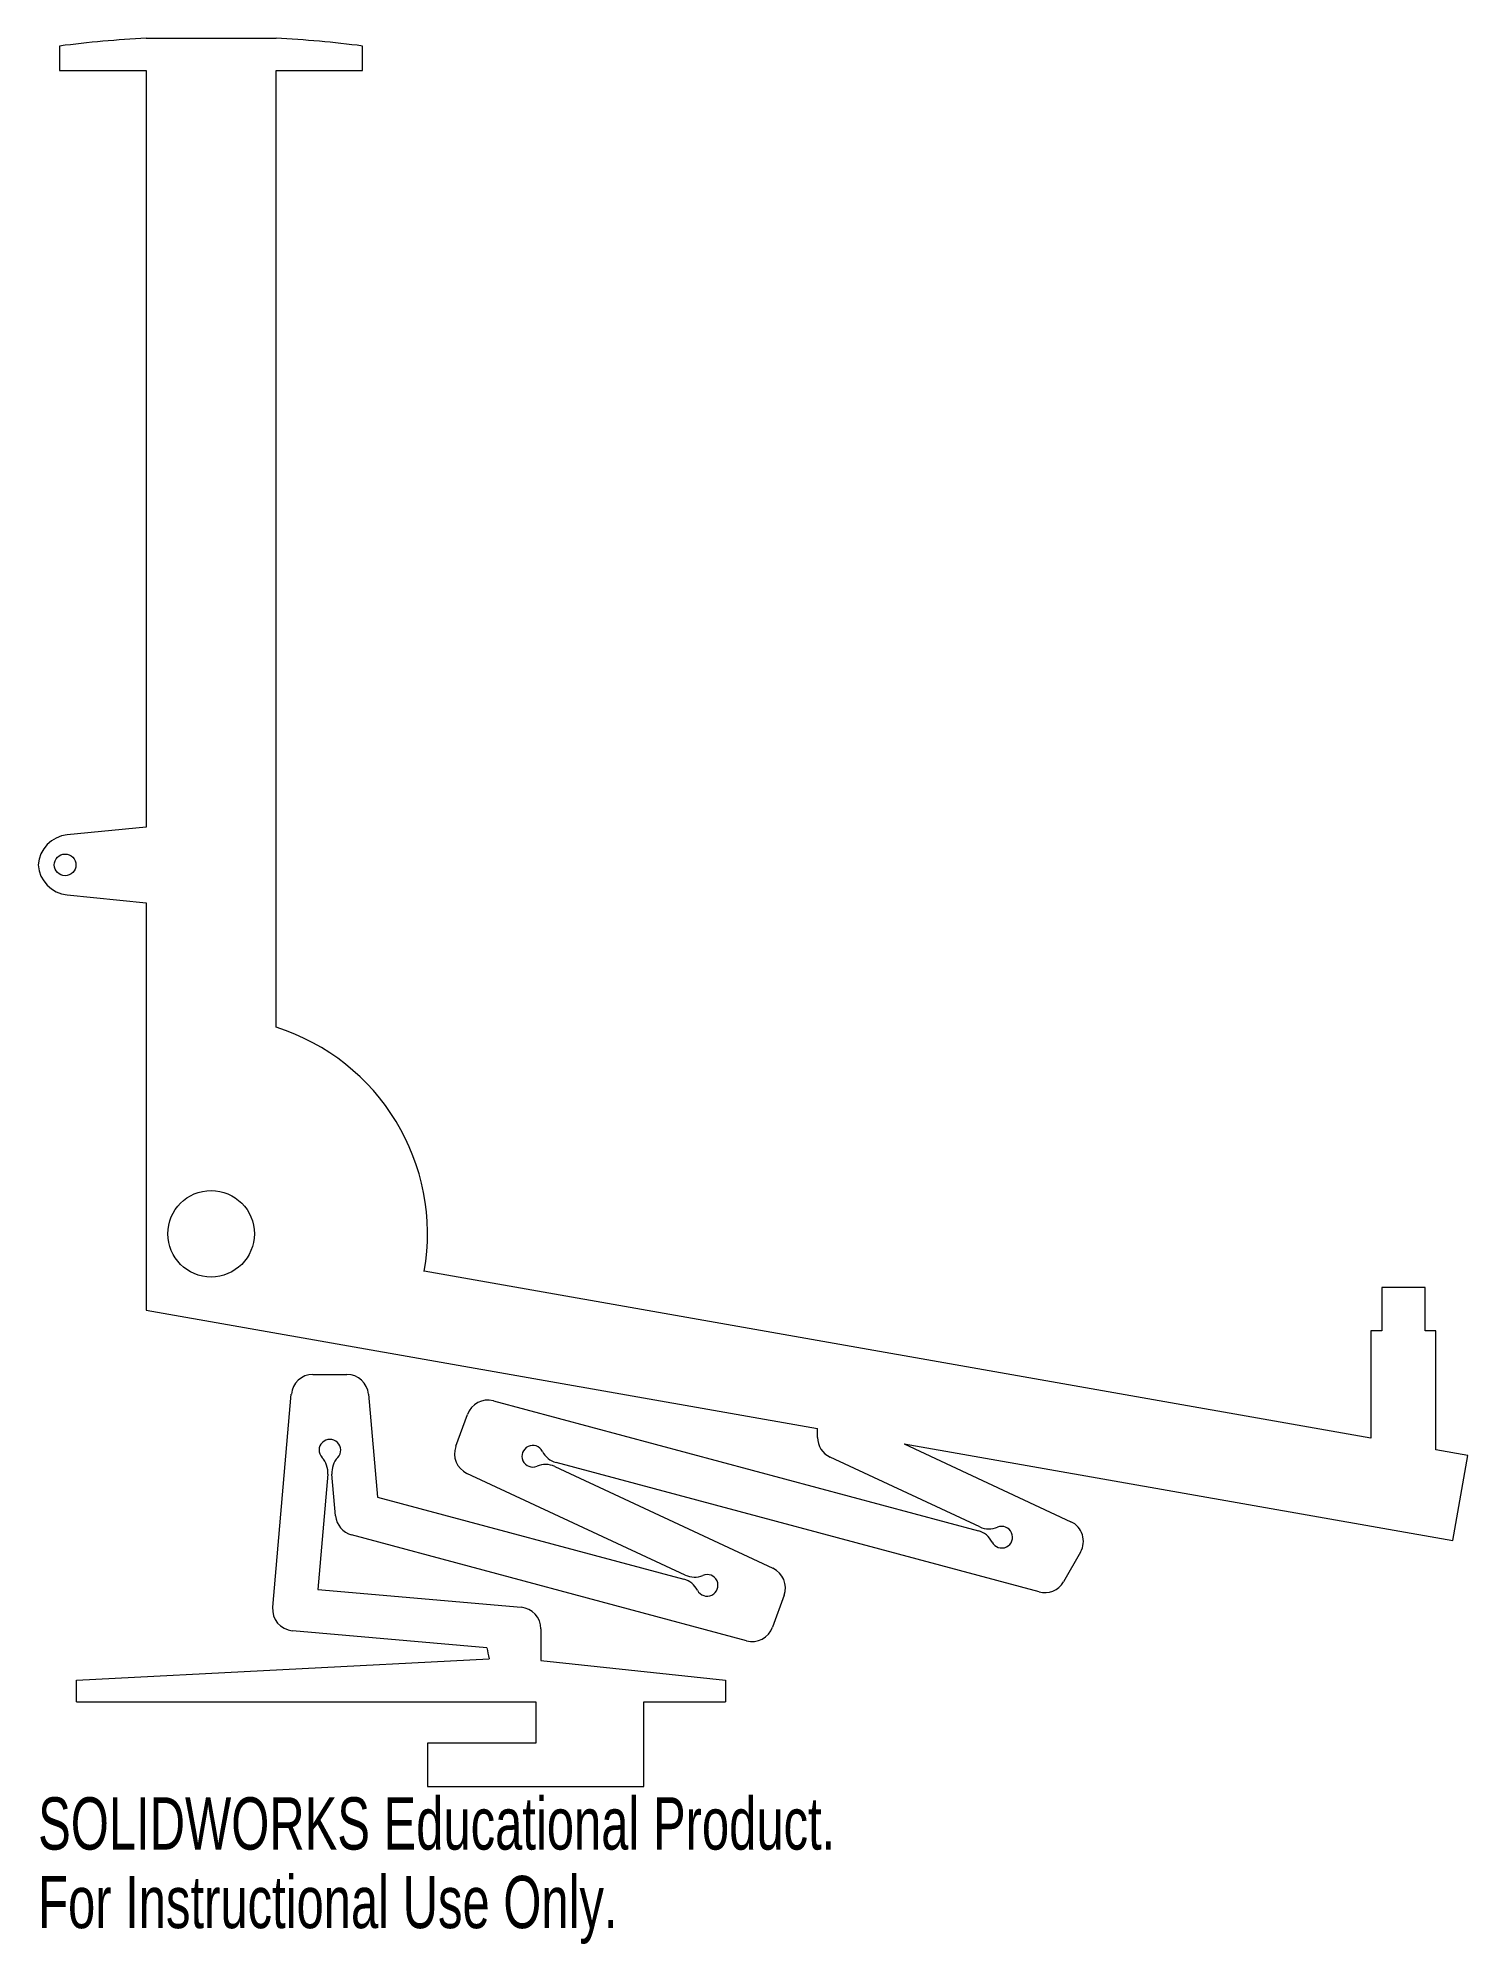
# Model space of a CAD drawing. Header units: millimetres. Extents: x -16 to 116, y -66 to 110.
import ezdxf

# ---------------------------------------------------------------- set-up
doc = ezdxf.new("R2010")
doc.units = ezdxf.units.MM
doc.styles.add('SLDTEXTSTYLE0', font='TXT', dxfattribs={"width": 0.7})

msp = doc.modelspace()

# ---------------------------------------------------------------- linework, layer by layer
at = {"color": 7, "linetype": 'Continuous', "lineweight": 15}
for p, q in [((-14, 109.77), (-14, 107.5)), ((-6, 110.5), (6, 110.5)), ((14, 107.5), (14, 109.77)), ((-14, 107.5), (-6, 107.5)), ((-6, 107.5), (-6, 37.59)), ((6, 19.08), (6, 107.5)), ((6, 107.5), (14, 107.5)), ((-6, 37.59), (-13.3, 36.86)), ((-13.3, 31.32), (-6, 30.59)), ((-6, 30.59), (-6, -7.07)), ((107.21, -18.9), (19.7, -3.47)), ((112.21, -4.96), (108.21, -4.96)), ((108.21, -4.96), (108.21, -8.96)), ((112.21, -8.96), (112.21, -4.96)), ((-6, -7.07), (56.06, -18.01)), ((108.21, -8.96), (107.21, -8.96)), ((107.21, -8.96), (107.21, -18.9)), ((113.21, -8.96), (112.21, -8.96)), ((113.21, -19.96), (113.21, -8.96)), ((9.41, -13), (12.55, -13)), ((5.69, -34.52), (7.41, -14.83)), ((14.54, -14.83), (15.37, -24.33)), ((26.09, -15.45), (70.92, -27.46)), ((22.61, -19.64), (23.69, -16.69)), ((56.06, -18.83), (56.06, -18.01)), ((71.05, -27.09), (57.22, -20.64)), ((64.06, -19.42), (79.48, -26.61)), ((64.06, -19.42), (114.78, -28.36)), ((116.17, -20.48), (113.21, -19.96)), ((114.78, -28.36), (116.17, -20.48)), ((10.78, -22.23), (9.85, -32.87)), ((11.51, -26.07), (11.17, -22.23)), ((43.82, -31.55), (23.65, -22.14)), ((31.76, -21.51), (51.93, -30.91)), ((76.53, -33.1), (31.89, -21.14)), ((15.37, -24.33), (43.69, -31.91)), ((49.49, -37.61), (12.98, -27.83)), ((80.37, -29.42), (78.78, -32.17)), ((9.85, -32.87), (28.66, -34.52)), ((52.96, -33.41), (51.89, -36.36)), ((25.48, -38.26), (7.51, -36.68)), ((30.48, -36.51), (30.48, -39.45)), ((-12.44, -41.27), (25.69, -39.27)), ((30.48, -39.45), (47.56, -41.27)), ((-12.44, -43.27), (-12.44, -41.27)), ((47.56, -41.27), (47.56, -43.27)), ((-12.44, -43.27), (30, -43.27)), ((30, -43.27), (30, -47.07)), ((40, -51.07), (40, -43.27)), ((40, -43.27), (47.56, -43.27)), ((30, -47.07), (20, -47.07)), ((20, -47.07), (20, -51.07)), ((20, -51.07), (40, -51.07))]:
    msp.add_line(p, q, dxfattribs=at)
for centre, radius in [((-13.5, 34.09), 1), ((0, 0), 4)]:
    msp.add_circle(centre, radius, dxfattribs=at)
for centre, radius, start, end in [((0, 0), 110.66, 93.108, 97.268), ((0, 0), 110.66, 82.732, 86.892), ((-13, 33.88), 3, 95.7106, 175.891), ((-13, 34.3), 3, 184.109, 264.2894), ((0, 0), 20, 350, 72.5424), ((9.41, -15), 2, 90, 175), ((12.55, -15), 2, 5, 90), ((25.57, -17.38), 2, 75, 160), ((10.98, -20), 1, 316.8103, 223.1897), ((58.06, -18.83), 2, 180, 245), ((8.79, -22.05), 2, 355, 43.1897), ((13.16, -22.05), 2, 136.8103, 185), ((24.49, -20.33), 2, 160, 245), ((29.73, -20.56), 1, 26.8103, 293.1897), ((32.41, -19.21), 2, 206.8103, 255), ((30.91, -23.32), 2, 65, 113.1897), ((13.5, -25.9), 2, 185, 255), ((70.4, -29.39), 2, 26.8103, 75), ((71.9, -25.28), 2, 245, 293.1897), ((73.08, -28.04), 1, 206.8103, 113.1897), ((78.63, -28.42), 2, 330, 65), ((44.67, -29.73), 2, 245, 293.1897), ((45.85, -32.49), 1, 206.8103, 113.1897), ((51.08, -32.73), 2, 340, 65), ((43.17, -33.85), 2, 26.8103, 75), ((77.05, -31.17), 2, 255, 330), ((7.68, -34.69), 2, 175, 265), ((28.48, -36.51), 2, 0, 85), ((50.01, -35.68), 2, 255, 340)]:
    msp.add_arc(centre, radius, start, end, dxfattribs=at)
msp.add_open_spline([(25.48, -38.26), (25.56, -38.59), (25.63, -38.93), (25.69, -39.27)], degree=3, dxfattribs=at)

# ---------------------------------------------------------------- texts
at = {"color": 7, "linetype": 'Continuous', "char_height": 4.8336, "attachment_point": 1, "style": 'SLDTEXTSTYLE0'}
for s, insert in [('SOLIDWORKS Educational Product.', (-15.99, -52.08)), ('For Instructional Use Only.', (-15.99, -59.34))]:
    msp.add_mtext(s, dxfattribs=dict(at, insert=insert))

doc.saveas('drawing.dxf')
